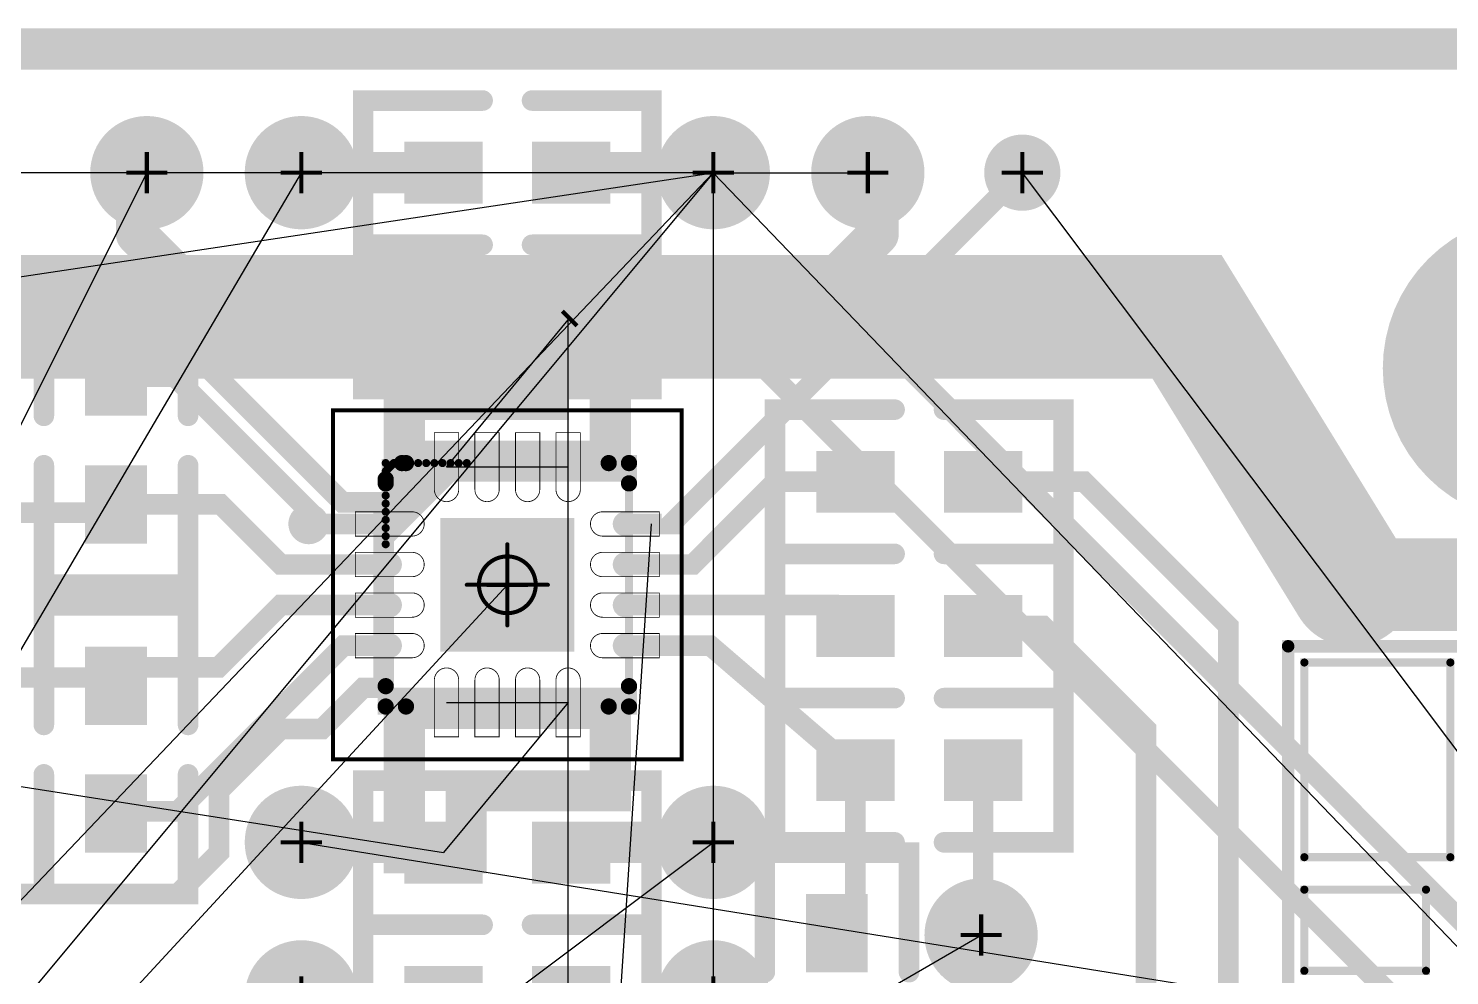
# Model space of a CAD drawing. Extents: x -523 to 10194, y -2797 to 6818.
# Drawn here: x 868 to 1557, y 610 to 1070 of the extents above; entities that cross this region are included whole.
import ezdxf

# ---------------------------------------------------------------- set-up
doc = ezdxf.new("R2010")
doc.units = 0
for name, pattern in [('SIG_0', [2, 1, 1]), ('SIG_1', [2, 1, 1]), ('SIG_10', [2, 1, 1]), ('SIG_11', [2, 1, 1]), ('SIG_2', [2, 1, 1]), ('SIG_21', [2, 1, 1]), ('SIG_23', [2, 1, 1]), ('SIG_25', [2, 1, 1]), ('SIG_26', [2, 1, 1]), ('SIG_29', [2, 1, 1]), ('SIG_4', [2, 1, 1]), ('SIG_5', [2, 1, 1]), ('SIG_7', [2, 1, 1]), ('SIG_8', [2, 1, 1]), ('SIG_9', [2, 1, 1]), ('TRMIDX_0', [2, 1, 1]), ('TRMIDX_1', [2, 1, 1]), ('TRMIDX_10', [2, 1, 1]), ('TRMIDX_11', [2, 1, 1]), ('TRMIDX_12', [2, 1, 1]), ('TRMIDX_13', [2, 1, 1]), ('TRMIDX_14', [2, 1, 1]), ('TRMIDX_15', [2, 1, 1]), ('TRMIDX_2', [2, 1, 1]), ('TRMIDX_3', [2, 1, 1]), ('TRMIDX_4', [2, 1, 1]), ('TRMIDX_5', [2, 1, 1]), ('TRMIDX_6', [2, 1, 1]), ('TRMIDX_7', [2, 1, 1]), ('TRMIDX_8', [2, 1, 1]), ('TRMIDX_9', [2, 1, 1])]:
    doc.linetypes.add(name, pattern=pattern)
for name, color, linetype in [('BOARD_OUTLINE_00', 254, 'CONTINUOUS'), ('COPPER_01', 150, 'CONTINUOUS'), ('COPPER_02', 231, 'CONTINUOUS'), ('COPPER_03', 6, 'CONTINUOUS'), ('COPPER_04', 4, 'CONTINUOUS'), ('DRIL_NPLTE_THRU_01', 176, 'CONTINUOUS'), ('DRIL_NPLTE_THRU_02', 16, 'CONTINUOUS'), ('DRIL_NPLTE_THRU_05', 34, 'CONTINUOUS'), ('DRIL_NPLTE_THRU_06', 254, 'CONTINUOUS'), ('DRIL_PLTE_THRU_01', 176, 'CONTINUOUS'), ('DRIL_PLTE_THRU_02', 16, 'CONTINUOUS'), ('DRIL_PLTE_THRU_05', 34, 'CONTINUOUS'), ('DRIL_PLTE_THRU_06', 254, 'CONTINUOUS'), ('DRIL_SYMBOL', 254, 'CONTINUOUS'), ('LINK_00', 254, 'CONTINUOUS'), ('PADS_BOT', 57, 'CONTINUOUS'), ('PADS_INNER', 5, 'CONTINUOUS'), ('PADS_TOP', 5, 'CONTINUOUS'), ('PADS_XR_121', 176, 'CONTINUOUS'), ('PADS_XR_123', 183, 'CONTINUOUS'), ('PADS_XR_125', 253, 'CONTINUOUS'), ('PART_TOP_2DLINE_00', 254, 'CONTINUOUS'), ('PART_TOP_2DLINE_120', 6, 'CONTINUOUS'), ('PART_TOP_2DLINE_126', 254, 'CONTINUOUS'), ('PART_TOP_2DLINE_127', 43, 'CONTINUOUS'), ('PART_TOP_COPPER_01', 254, 'CONTINUOUS'), ('TRACE_01', 5, 'CONTINUOUS'), ('TRACE_05', 43, 'CONTINUOUS'), ('TRACE_06', 1, 'CONTINUOUS'), ('VIAPTS', 254, 'CONTINUOUS')]:
    doc.layers.add(name, color=color, linetype=linetype)

# ---------------------------------------------------------------- blocks, each defined once
blk = doc.blocks.new('BOARD_9')
at = {"layer": 'BOARD_OUTLINE_00', "const_width": 20}
blk.add_lwpolyline([(20, 20), (2810, 20), (2810, -1040), (20, -1040)], close=True, dxfattribs=at)
blk = doc.blocks.new('SMOOTH_20')
at = {"const_width": 10}
blk.add_lwpolyline([(-5, 0, 1), (5, 0, 1)], format="xyb", close=True, dxfattribs=at)
blk = doc.blocks.new('COPPER_6')
at = {"layer": 'COPPER_01', "const_width": 20}
blk.add_lwpolyline([(-10, 0), (-110, 0), (-110, -70), (-80, -70), (-80, -40), (-10, -40)], close=True, dxfattribs=at)
at = {"layer": 'COPPER_01'}
for p in [(-110, 0), (-10, 0), (-80, -40), (-10, -40), (-110, -70), (-80, -70)]:
    blk.add_blockref('SMOOTH_20', p, dxfattribs=at)
blk = doc.blocks.new('COPPER_7')
at = {"layer": 'COPPER_01', "const_width": 20}
blk.add_lwpolyline([(0, 0), (100, 0), (100, 80), (70, 80), (70, 30), (0, 30)], close=True, dxfattribs=at)
at = {"layer": 'COPPER_01'}
for p in [(70, 80), (100, 80), (0, 30), (70, 30), (0, 0), (100, 0)]:
    blk.add_blockref('SMOOTH_20', p, dxfattribs=at)
blk = doc.blocks.new('SMOOTH_10')
at = {"const_width": 5}
blk.add_lwpolyline([(-2.5, 0, 1), (2.5, 0, 1)], format="xyb", close=True, dxfattribs=at)
blk = doc.blocks.new('COPPER_16')
at = {"layer": 'COPPER_02', "const_width": 10}
blk.add_lwpolyline([(0, 10), (-20, 10), (-110, 100), (-210, 100), (-250, 60), (-250, -110), (-180, -180), (-100, -180), (-80, -160), (-80, -130), (-50, -100), (-30, -100), (-10, -80), (0, -80)], close=True, dxfattribs=at)
at = {"layer": 'COPPER_02'}
for p in [(-210, 100), (-110, 100), (-250, 60), (-20, 10), (0, 10), (-10, -80), (0, -80), (-50, -100), (-30, -100), (-250, -110), (-80, -130), (-80, -160), (-180, -180), (-100, -180)]:
    blk.add_blockref('SMOOTH_10', p, dxfattribs=at)
blk = doc.blocks.new('COPPER_17')
at = {"layer": 'COPPER_03', "const_width": 10}
blk.add_lwpolyline([(0, 0), (-20, 0), (-110, 90), (-210, 90), (-250, 50), (-250, -120), (-180, -190), (-100, -190), (-80, -170), (-80, -140), (-50, -110), (-30, -110), (-10, -90), (0, -90)], close=True, dxfattribs=at)
at = {"layer": 'COPPER_03'}
for p in [(-210, 90), (-110, 90), (-250, 50), (-20, 0), (0, 0), (-10, -90), (0, -90), (-50, -110), (-30, -110), (-250, -120), (-80, -140), (-80, -170), (-180, -190), (-100, -190)]:
    blk.add_blockref('SMOOTH_10', p, dxfattribs=at)
blk = doc.blocks.new('COPPER_18')
at = {"layer": 'COPPER_04', "const_width": 10}
blk.add_lwpolyline([(0, 0), (-20, 0), (-110, 90), (-210, 90), (-250, 50), (-250, -120), (-180, -190), (-100, -190), (-80, -170), (-80, -140), (-50, -110), (-30, -110), (-10, -90), (0, -90)], close=True, dxfattribs=at)
at = {"layer": 'COPPER_04'}
for p in [(-210, 90), (-110, 90), (-250, 50), (-20, 0), (0, 0), (-10, -90), (0, -90), (-50, -110), (-30, -110), (-250, -120), (-80, -140), (-80, -170), (-180, -190), (-100, -190)]:
    blk.add_blockref('SMOOTH_10', p, dxfattribs=at)
blk = doc.blocks.new('COPPER_70')
at = {"layer": 'COPPER_02', "const_width": 20}
blk.add_lwpolyline([(0, 0), (2790, 0), (2790, -1060), (0, -1060), (0, 0)], dxfattribs=at)
blk = doc.blocks.new('COPPER_71')
at = {"layer": 'COPPER_03', "const_width": 10}
blk.add_lwpolyline([(0, 0), (2790, 0), (2790, -1060), (0, -1060), (0, 0)], dxfattribs=at)
blk = doc.blocks.new('COPPER_72')
at = {"layer": 'COPPER_04', "const_width": 10}
blk.add_lwpolyline([(0, 0), (0, 1060), (2790, 1060), (2790, 0), (0, 0)], dxfattribs=at)
blk = doc.blocks.new('SMOOTH_3$937007874')
at = {"const_width": 1.97}
blk.add_lwpolyline([(-0.98, 0, 1), (0.98, 0, 1)], format="xyb", close=True, dxfattribs=at)
blk = doc.blocks.new('SMOOTH_6$062992126')
at = {"const_width": 3.03}
blk.add_lwpolyline([(-1.52, 0, 1), (1.52, 0, 1)], format="xyb", close=True, dxfattribs=at)
blk = doc.blocks.new('PART_BODY_TOP_1')
at = {"layer": 'PART_TOP_2DLINE_126', "const_width": 6.06}
blk.add_lwpolyline([(-255.91, -860.24), (-255.91, 440.94), (240.16, 440.94), (240.16, -858.27)], dxfattribs=at)
at = {"layer": 'PART_TOP_COPPER_01', "const_width": 3.94}
for points in [[(82.68, 374.02), (122.05, 374.02), (122.05, 433.07), (82.68, 433.07)], [(137.8, 362.2), (232.28, 362.2), (232.28, 433.07), (137.8, 433.07)]]:
    blk.add_lwpolyline(points, close=True, dxfattribs=at)
at = {"layer": 'PART_TOP_2DLINE_126'}
blk.add_blockref('SMOOTH_6$062992126', (240.16, 440.94), dxfattribs=at)
at = {"layer": 'PART_TOP_COPPER_01'}
for p in [(82.68, 433.07), (122.05, 433.07), (137.8, 433.07), (232.28, 433.07), (82.68, 374.02), (122.05, 374.02), (137.8, 362.2), (232.28, 362.2)]:
    blk.add_blockref('SMOOTH_3$937007874', p, dxfattribs=at)
blk = doc.blocks.new('SYM_TOP_3')
blk.add_blockref('PART_BODY_TOP_1', (0, 0))
blk = doc.blocks.new('PART_TOP_0')
blk.add_blockref('SYM_TOP_3', (0, 0))
blk = doc.blocks.new('SMOOTH_0$3937007874')
at = {"const_width": 0.197}
blk.add_lwpolyline([(-0.1, 0, 1), (0.1, 0, 1)], format="xyb", close=True, dxfattribs=at)
blk = doc.blocks.new('SMOOTH_1$968503937')
at = {"const_width": 0.984}
blk.add_lwpolyline([(-0.49, 0, 1), (0.49, 0, 1)], format="xyb", close=True, dxfattribs=at)
blk = doc.blocks.new('SMOOTH_7$874015748')
at = {"const_width": 3.94}
blk.add_lwpolyline([(-1.97, 0, 1), (1.97, 0, 1)], format="xyb", close=True, dxfattribs=at)
blk = doc.blocks.new('PART_BODY_TOP_3')
at = {"layer": 'PART_TOP_2DLINE_120', "const_width": 1.97}
blk.add_lwpolyline([(-84.65, -84.65), (-84.65, 84.65), (84.65, 84.65), (84.65, -84.65)], close=True, dxfattribs=at)
blk.add_lwpolyline([(-13.78, 0, 1), (13.78, 0, 1)], format="xyb", close=True, dxfattribs=at)
for points in [[(0, -19.69), (0, 19.69)], [(-19.69, 0), (19.69, 0)]]:
    blk.add_lwpolyline(points, dxfattribs=at)
at = {"layer": 'PART_TOP_2DLINE_126', "const_width": 7.87}
for points in [[(-59.06, 49.21), (-59.06, 51.18), (-51.18, 59.06), (-49.21, 59.06)], [(59.06, 49.21), (59.06, 59.06), (49.21, 59.06)], [(-59.06, -49.21), (-59.06, -59.06), (-49.21, -59.06)], [(59.06, -49.21), (59.06, -59.06), (49.21, -59.06)]]:
    blk.add_lwpolyline(points, dxfattribs=at)
at = {"layer": 'PART_TOP_2DLINE_126', "const_width": 9.84}
blk.add_lwpolyline([(-101.38, 29.53, 1), (-91.54, 29.53, 1)], format="xyb", close=True, dxfattribs=at)
at = {"layer": 'PART_TOP_2DLINE_127', "const_width": 3.94}
blk.add_lwpolyline([(-59.06, -59.06), (-59.06, 59.06), (59.06, 59.06), (59.06, -59.06)], close=True, dxfattribs=at)
for points in [[(-55.12, 59.06), (-59.06, 55.12)], [(-51.18, 59.06), (-59.06, 51.18)], [(-47.24, 59.06), (-59.06, 47.24)], [(-43.31, 59.06), (-59.06, 43.31)], [(-39.37, 59.06), (-59.06, 39.37)], [(-35.43, 59.06), (-59.06, 35.43)], [(-31.5, 59.06), (-59.06, 31.5)], [(-27.56, 59.06), (-59.06, 27.56)], [(-23.62, 59.06), (-59.06, 23.62)], [(-19.69, 59.06), (-59.06, 19.69)]]:
    blk.add_lwpolyline(points, dxfattribs=at)
at = {"layer": 'PART_TOP_COPPER_01', "linetype": 'TRMIDX_15', "const_width": 0.394}
blk.add_lwpolyline([(-23.62, 73.82), (-23.62, 46.26, -1), (-35.43, 46.26), (-35.43, 73.82)], format="xyb", close=True, dxfattribs=at)
at = {"layer": 'PART_TOP_COPPER_01', "linetype": 'TRMIDX_14', "const_width": 0.394}
blk.add_lwpolyline([(-3.94, 73.82), (-3.94, 46.26, -1), (-15.75, 46.26), (-15.75, 73.82)], format="xyb", close=True, dxfattribs=at)
at = {"layer": 'PART_TOP_COPPER_01', "linetype": 'TRMIDX_13', "const_width": 0.394}
blk.add_lwpolyline([(15.75, 73.82), (15.75, 46.26, -1), (3.94, 46.26), (3.94, 73.82)], format="xyb", close=True, dxfattribs=at)
at = {"layer": 'PART_TOP_COPPER_01', "linetype": 'TRMIDX_12', "const_width": 0.394}
blk.add_lwpolyline([(35.43, 73.82), (35.43, 46.26, -1), (23.62, 46.26), (23.62, 73.82)], format="xyb", close=True, dxfattribs=at)
at = {"layer": 'PART_TOP_COPPER_01', "linetype": 'TRMIDX_0', "const_width": 0.394}
blk.add_lwpolyline([(-73.82, 35.43), (-46.26, 35.43, -1), (-46.26, 23.62), (-73.82, 23.62)], format="xyb", close=True, dxfattribs=at)
at = {"layer": 'PART_TOP_COPPER_01', "linetype": 'TRMIDX_11', "const_width": 0.394}
blk.add_lwpolyline([(73.82, 23.62), (46.26, 23.62, -1), (46.26, 35.43), (73.82, 35.43)], format="xyb", close=True, dxfattribs=at)
at = {"layer": 'PART_TOP_COPPER_01', "linetype": 'TRMIDX_1', "const_width": 0.394}
blk.add_lwpolyline([(-73.82, 15.75), (-46.26, 15.75, -1), (-46.26, 3.94), (-73.82, 3.94)], format="xyb", close=True, dxfattribs=at)
at = {"layer": 'PART_TOP_COPPER_01', "linetype": 'TRMIDX_10', "const_width": 0.394}
blk.add_lwpolyline([(73.82, 3.94), (46.26, 3.94, -1), (46.26, 15.75), (73.82, 15.75)], format="xyb", close=True, dxfattribs=at)
at = {"layer": 'PART_TOP_COPPER_01', "linetype": 'TRMIDX_2', "const_width": 0.394}
blk.add_lwpolyline([(-73.82, -3.94), (-46.26, -3.94, -1), (-46.26, -15.75), (-73.82, -15.75)], format="xyb", close=True, dxfattribs=at)
at = {"layer": 'PART_TOP_COPPER_01', "linetype": 'TRMIDX_9', "const_width": 0.394}
blk.add_lwpolyline([(73.82, -15.75), (46.26, -15.75, -1), (46.26, -3.94), (73.82, -3.94)], format="xyb", close=True, dxfattribs=at)
at = {"layer": 'PART_TOP_COPPER_01', "linetype": 'TRMIDX_3', "const_width": 0.394}
blk.add_lwpolyline([(-73.82, -23.62), (-46.26, -23.62, -1), (-46.26, -35.43), (-73.82, -35.43)], format="xyb", close=True, dxfattribs=at)
at = {"layer": 'PART_TOP_COPPER_01', "linetype": 'TRMIDX_8', "const_width": 0.394}
blk.add_lwpolyline([(73.82, -35.43), (46.26, -35.43, -1), (46.26, -23.62), (73.82, -23.62)], format="xyb", close=True, dxfattribs=at)
at = {"layer": 'PART_TOP_COPPER_01', "linetype": 'TRMIDX_4', "const_width": 0.394}
blk.add_lwpolyline([(-35.43, -73.82), (-35.43, -46.26, -1), (-23.62, -46.26), (-23.62, -73.82)], format="xyb", close=True, dxfattribs=at)
at = {"layer": 'PART_TOP_COPPER_01', "linetype": 'TRMIDX_5', "const_width": 0.394}
blk.add_lwpolyline([(-15.75, -73.82), (-15.75, -46.26, -1), (-3.94, -46.26), (-3.94, -73.82)], format="xyb", close=True, dxfattribs=at)
at = {"layer": 'PART_TOP_COPPER_01', "linetype": 'TRMIDX_6', "const_width": 0.394}
blk.add_lwpolyline([(3.94, -73.82), (3.94, -46.26, -1), (15.75, -46.26), (15.75, -73.82)], format="xyb", close=True, dxfattribs=at)
at = {"layer": 'PART_TOP_COPPER_01', "linetype": 'TRMIDX_7', "const_width": 0.394}
blk.add_lwpolyline([(23.62, -73.82), (23.62, -46.26, -1), (35.43, -46.26), (35.43, -73.82)], format="xyb", close=True, dxfattribs=at)
at = {"layer": 'PART_TOP_2DLINE_120'}
for p in [(-84.65, 84.65), (84.65, 84.65), (0, 19.69), (-19.69, 0), (19.69, 0), (0, -19.69), (-84.65, -84.65), (84.65, -84.65)]:
    blk.add_blockref('SMOOTH_1$968503937', p, dxfattribs=at)
at = {"layer": 'PART_TOP_2DLINE_126'}
for p in [(-51.18, 59.06), (-49.21, 59.06), (49.21, 59.06), (59.06, 59.06), (-59.06, 51.18), (-59.06, 49.21), (59.06, 49.21), (-59.06, -49.21), (59.06, -49.21), (-59.06, -59.06), (-49.21, -59.06), (49.21, -59.06), (59.06, -59.06)]:
    blk.add_blockref('SMOOTH_7$874015748', p, dxfattribs=at)
at = {"layer": 'PART_TOP_2DLINE_127'}
for p in [(-59.06, 59.06), (-59.06, 55.12), (-55.12, 59.06), (-51.18, 59.06), (-47.24, 59.06), (-43.31, 59.06), (-39.37, 59.06), (-35.43, 59.06), (-31.5, 59.06), (-27.56, 59.06), (-23.62, 59.06), (-19.69, 59.06), (59.06, 59.06), (-59.06, 51.18), (-59.06, 47.24), (-59.06, 43.31), (-59.06, 39.37), (-59.06, 35.43), (-59.06, 31.5), (-59.06, 27.56), (-59.06, 23.62), (-59.06, 19.69), (-59.06, -59.06), (59.06, -59.06)]:
    blk.add_blockref('SMOOTH_3$937007874', p, dxfattribs=at)
at = {"layer": 'PART_TOP_COPPER_01'}
for p in [(-23.62, 73.82), (-3.94, 73.82), (15.75, 73.82), (35.43, 73.82), (-23.62, 46.26), (-3.94, 46.26), (15.75, 46.26), (35.43, 46.26), (-73.82, 35.43), (-46.26, 35.43), (46.26, 23.62), (73.82, 23.62), (-73.82, 15.75), (-46.26, 15.75), (46.26, 3.94), (73.82, 3.94), (-73.82, -3.94), (-46.26, -3.94), (46.26, -15.75), (73.82, -15.75), (-73.82, -23.62), (-46.26, -23.62), (46.26, -35.43), (73.82, -35.43), (-35.43, -46.26), (-15.75, -46.26), (3.94, -46.26), (23.62, -46.26), (-35.43, -73.82), (-15.75, -73.82), (3.94, -73.82), (23.62, -73.82)]:
    blk.add_blockref('SMOOTH_0$3937007874', p, dxfattribs=at)
blk = doc.blocks.new('DRIL_HOLE_0')
blk.add_lwpolyline([(0, 0, 1), (0, 0, 1)], format="xyb", close=True)
blk = doc.blocks.new('PAD_7')
blk.add_lwpolyline([(0, 0, 1), (0, 0, 1)], format="xyb", close=True)
blk = doc.blocks.new('PAD_9')
at = {"const_width": 5.91}
blk.add_lwpolyline([(0, -2.95, 1), (0, 2.95, 1)], format="xyb", close=True, dxfattribs=at)
blk = doc.blocks.new('STK_TOP_7')
at = {"layer": 'DRIL_NPLTE_THRU_01'}
blk.add_blockref('DRIL_HOLE_0', (0, 0), dxfattribs=at)
at = {"layer": 'DRIL_NPLTE_THRU_02'}
blk.add_blockref('DRIL_HOLE_0', (0, 0), dxfattribs=at)
at = {"layer": 'DRIL_NPLTE_THRU_05'}
blk.add_blockref('DRIL_HOLE_0', (0, 0), dxfattribs=at)
at = {"layer": 'DRIL_NPLTE_THRU_06'}
blk.add_blockref('DRIL_HOLE_0', (0, 0), dxfattribs=at)
at = {"layer": 'PADS_BOT'}
blk.add_blockref('PAD_7', (0, 0), dxfattribs=at)
at = {"layer": 'PADS_INNER'}
blk.add_blockref('PAD_7', (0, 0), dxfattribs=at)
at = {"layer": 'PADS_TOP'}
blk.add_blockref('PAD_9', (0, 0), dxfattribs=at)
blk = doc.blocks.new('PAD_10')
at = {"const_width": 64.96}
blk.add_lwpolyline([(-32.48, 0), (32.48, 0)], dxfattribs=at)
blk = doc.blocks.new('PAD_11')
at = {"const_width": 40.94}
blk.add_lwpolyline([(-20.47, 0), (20.47, 0)], dxfattribs=at)
blk = doc.blocks.new('STK_TOP_8')
at = {"layer": 'DRIL_NPLTE_THRU_01'}
blk.add_blockref('DRIL_HOLE_0', (0, 0), dxfattribs=at)
at = {"layer": 'DRIL_NPLTE_THRU_02'}
blk.add_blockref('DRIL_HOLE_0', (0, 0), dxfattribs=at)
at = {"layer": 'DRIL_NPLTE_THRU_05'}
blk.add_blockref('DRIL_HOLE_0', (0, 0), dxfattribs=at)
at = {"layer": 'DRIL_NPLTE_THRU_06'}
blk.add_blockref('DRIL_HOLE_0', (0, 0), dxfattribs=at)
at = {"layer": 'PADS_BOT'}
blk.add_blockref('PAD_7', (0, 0), dxfattribs=at)
at = {"layer": 'PADS_INNER'}
blk.add_blockref('PAD_7', (0, 0), dxfattribs=at)
at = {"layer": 'PADS_TOP'}
blk.add_blockref('PAD_10', (0, 0), dxfattribs=at)
at = {"layer": 'PADS_XR_121'}
blk.add_blockref('PAD_10', (0, 0), dxfattribs=at)
at = {"layer": 'PADS_XR_123'}
blk.add_blockref('PAD_11', (0, 0), dxfattribs=at)
blk = doc.blocks.new('SYM_TOP_5')
for name, p in [('PART_BODY_TOP_3', (0, 0)), ('STK_TOP_7', (-29.53, 57.09)), ('STK_TOP_7', (-9.84, 57.09)), ('STK_TOP_7', (9.84, 57.09)), ('STK_TOP_7', (29.53, 57.09)), ('STK_TOP_7', (-57.09, 29.53)), ('STK_TOP_7', (57.09, 29.53)), ('STK_TOP_8', (0, 0)), ('STK_TOP_7', (-57.09, 9.84)), ('STK_TOP_7', (57.09, 9.84)), ('STK_TOP_7', (-57.09, -9.84)), ('STK_TOP_7', (57.09, -9.84)), ('STK_TOP_7', (-57.09, -29.53)), ('STK_TOP_7', (57.09, -29.53)), ('STK_TOP_7', (-29.53, -57.09)), ('STK_TOP_7', (-9.84, -57.09)), ('STK_TOP_7', (9.84, -57.09)), ('STK_TOP_7', (29.53, -57.09))]:
    blk.add_blockref(name, p)
blk = doc.blocks.new('PART_TOP_2')
blk.add_blockref('SYM_TOP_5', (0, 0))
blk = doc.blocks.new('PART_BODY_TOP_4')
at = {"layer": 'PART_TOP_2DLINE_00', "const_width": 10}
for points in [[(-12, 35), (-70, 35), (-70, -35), (-12, -35)], [(12, 35), (70, 35), (70, -35), (12, -35)]]:
    blk.add_lwpolyline(points, dxfattribs=at)
at = {"layer": 'PART_TOP_2DLINE_00'}
for p in [(-70, 35), (-12, 35), (12, 35), (70, 35), (-70, -35), (-12, -35), (12, -35), (70, -35)]:
    blk.add_blockref('SMOOTH_10', p, dxfattribs=at)
blk = doc.blocks.new('PAD_12')
at = {"const_width": 30}
blk.add_lwpolyline([(-19, 0), (19, 0)], dxfattribs=at)
blk = doc.blocks.new('STK_TOP_9')
at = {"layer": 'DRIL_PLTE_THRU_01'}
blk.add_blockref('DRIL_HOLE_0', (0, 0), dxfattribs=at)
at = {"layer": 'DRIL_PLTE_THRU_02'}
blk.add_blockref('DRIL_HOLE_0', (0, 0), dxfattribs=at)
at = {"layer": 'DRIL_PLTE_THRU_05'}
blk.add_blockref('DRIL_HOLE_0', (0, 0), dxfattribs=at)
at = {"layer": 'DRIL_PLTE_THRU_06'}
blk.add_blockref('DRIL_HOLE_0', (0, 0), dxfattribs=at)
at = {"layer": 'PADS_BOT'}
blk.add_blockref('PAD_7', (0, 0), dxfattribs=at)
at = {"layer": 'PADS_INNER'}
blk.add_blockref('PAD_7', (0, 0), dxfattribs=at)
at = {"layer": 'PADS_TOP'}
blk.add_blockref('PAD_12', (0, 0), dxfattribs=at)
blk = doc.blocks.new('SYM_TOP_6')
for name, p in [('PART_BODY_TOP_4', (0, 0)), ('STK_TOP_9', (-31, 0)), ('STK_TOP_9', (31, 0))]:
    blk.add_blockref(name, p)
blk = doc.blocks.new('PART_TOP_14')
blk.add_blockref('SYM_TOP_6', (0, 0))
blk = doc.blocks.new('PART_TOP_16')
blk.add_blockref('SYM_TOP_6', (0, 0))
blk = doc.blocks.new('PART_TOP_17')
blk.add_blockref('SYM_TOP_6', (0, 0))
blk = doc.blocks.new('PART_TOP_18')
blk.add_blockref('SYM_TOP_6', (0, 0))
blk = doc.blocks.new('PART_TOP_19')
blk.add_blockref('SYM_TOP_6', (0, 0))
blk = doc.blocks.new('PART_TOP_26')
blk.add_blockref('SYM_TOP_6', (0, 0))
blk = doc.blocks.new('PART_TOP_27')
blk.add_blockref('SYM_TOP_6', (0, 0))
blk = doc.blocks.new('PART_TOP_30')
blk.add_blockref('SYM_TOP_6', (0, 0))
blk = doc.blocks.new('PART_TOP_31')
blk.add_blockref('SYM_TOP_6', (0, 0))
blk = doc.blocks.new('PART_BODY_TOP_12')
at = {"layer": 'PART_TOP_2DLINE_00', "const_width": 10}
blk.add_lwpolyline([(0, -50, 1), (0, 50, 1)], format="xyb", close=True, dxfattribs=at)
blk = doc.blocks.new('DRIL_SYMBOL_100')
at = {"layer": 'DRIL_SYMBOL', "const_width": 2}
for points in [[(0, -10), (0, 10)], [(-10, 0), (10, 0)]]:
    blk.add_lwpolyline(points, dxfattribs=at)
blk = doc.blocks.new('DRIL_HOLE_100')
at = {"const_width": 50}
blk.add_lwpolyline([(-25, 0, 1), (25, 0, 1)], format="xyb", close=True, dxfattribs=at)
blk.add_blockref('DRIL_SYMBOL_100', (0, 0))
blk = doc.blocks.new('PAD_17')
at = {"const_width": 50}
blk.add_lwpolyline([(0, -25, 1), (0, 25, 1)], format="xyb", close=True, dxfattribs=at)
blk = doc.blocks.new('PAD_18')
at = {"const_width": 75}
blk.add_lwpolyline([(0, -37.5, 1), (0, 37.5, 1)], format="xyb", close=True, dxfattribs=at)
blk = doc.blocks.new('STK_TOP_14')
at = {"layer": 'DRIL_PLTE_THRU_01'}
blk.add_blockref('DRIL_HOLE_100', (0, 0), dxfattribs=at)
at = {"layer": 'DRIL_PLTE_THRU_02'}
blk.add_blockref('DRIL_HOLE_100', (0, 0), dxfattribs=at)
at = {"layer": 'DRIL_PLTE_THRU_05'}
blk.add_blockref('DRIL_HOLE_100', (0, 0), dxfattribs=at)
at = {"layer": 'DRIL_PLTE_THRU_06'}
blk.add_blockref('DRIL_HOLE_100', (0, 0), dxfattribs=at)
at = {"layer": 'PADS_BOT'}
blk.add_blockref('PAD_17', (0, 0), dxfattribs=at)
at = {"layer": 'PADS_INNER'}
blk.add_blockref('PAD_17', (0, 0), dxfattribs=at)
at = {"layer": 'PADS_TOP'}
blk.add_blockref('PAD_17', (0, 0), dxfattribs=at)
at = {"layer": 'PADS_XR_125'}
blk.add_blockref('PAD_18', (0, 0), dxfattribs=at)
blk = doc.blocks.new('SYM_TOP_8')
for name in ['STK_TOP_14', 'PART_BODY_TOP_12']:
    blk.add_blockref(name, (0, 0))
blk = doc.blocks.new('PART_TOP_46')
blk.add_blockref('SYM_TOP_8', (0, 0))
blk = doc.blocks.new('PART_TOP_49')
blk.add_blockref('SYM_TOP_6', (0, 0))
blk = doc.blocks.new('SMOOTH_60')
at = {"const_width": 30}
blk.add_lwpolyline([(-15, 0, 1), (15, 0, 1)], format="xyb", close=True, dxfattribs=at)
blk = doc.blocks.new('SMOOTH_45')
at = {"const_width": 22.5}
blk.add_lwpolyline([(-11.25, 0, 1), (11.25, 0, 1)], format="xyb", close=True, dxfattribs=at)
blk = doc.blocks.new('DRIL_SYMBOL_37')
at = {"layer": 'DRIL_SYMBOL', "const_width": 2}
for points in [[(0, -10), (0, 10)], [(-10, 0), (10, 0)]]:
    blk.add_lwpolyline(points, dxfattribs=at)
blk = doc.blocks.new('DRIL_HOLE_37')
at = {"const_width": 18.5}
blk.add_lwpolyline([(-9.25, 0, 1), (9.25, 0, 1)], format="xyb", close=True, dxfattribs=at)
blk.add_blockref('DRIL_SYMBOL_37', (0, 0))
blk = doc.blocks.new('PAD_22')
at = {"const_width": 27.5}
blk.add_lwpolyline([(0, -13.75, 1), (0, 13.75, 1)], format="xyb", close=True, dxfattribs=at)
blk = doc.blocks.new('STK_TOP_1')
at = {"layer": 'DRIL_PLTE_THRU_01'}
blk.add_blockref('DRIL_HOLE_37', (0, 0), dxfattribs=at)
at = {"layer": 'DRIL_PLTE_THRU_02'}
blk.add_blockref('DRIL_HOLE_37', (0, 0), dxfattribs=at)
at = {"layer": 'DRIL_PLTE_THRU_05'}
blk.add_blockref('DRIL_HOLE_37', (0, 0), dxfattribs=at)
at = {"layer": 'DRIL_PLTE_THRU_06'}
blk.add_blockref('DRIL_HOLE_37', (0, 0), dxfattribs=at)
at = {"layer": 'PADS_BOT'}
blk.add_blockref('PAD_22', (0, 0), dxfattribs=at)
at = {"layer": 'PADS_INNER'}
blk.add_blockref('PAD_22', (0, 0), dxfattribs=at)
at = {"layer": 'PADS_TOP'}
blk.add_blockref('PAD_22', (0, 0), dxfattribs=at)
blk = doc.blocks.new('SYM_TOP_1')
blk.add_blockref('STK_TOP_1', (0, 0))
blk = doc.blocks.new('DRIL_SYMBOL_20')
at = {"layer": 'DRIL_SYMBOL', "const_width": 2}
for points in [[(0, -10), (0, 10)], [(-10, 0), (10, 0)]]:
    blk.add_lwpolyline(points, dxfattribs=at)
blk = doc.blocks.new('DRIL_HOLE_20')
at = {"const_width": 10}
blk.add_lwpolyline([(-5, 0, 1), (5, 0, 1)], format="xyb", close=True, dxfattribs=at)
blk.add_blockref('DRIL_SYMBOL_20', (0, 0))
blk = doc.blocks.new('PAD_23')
at = {"const_width": 18.5}
blk.add_lwpolyline([(0, -9.25, 1), (0, 9.25, 1)], format="xyb", close=True, dxfattribs=at)
blk = doc.blocks.new('STK_TOP_13')
at = {"layer": 'DRIL_PLTE_THRU_01'}
blk.add_blockref('DRIL_HOLE_20', (0, 0), dxfattribs=at)
at = {"layer": 'DRIL_PLTE_THRU_02'}
blk.add_blockref('DRIL_HOLE_20', (0, 0), dxfattribs=at)
at = {"layer": 'DRIL_PLTE_THRU_05'}
blk.add_blockref('DRIL_HOLE_20', (0, 0), dxfattribs=at)
at = {"layer": 'DRIL_PLTE_THRU_06'}
blk.add_blockref('DRIL_HOLE_20', (0, 0), dxfattribs=at)
at = {"layer": 'PADS_BOT'}
blk.add_blockref('PAD_23', (0, 0), dxfattribs=at)
at = {"layer": 'PADS_INNER'}
blk.add_blockref('PAD_23', (0, 0), dxfattribs=at)
at = {"layer": 'PADS_TOP'}
blk.add_blockref('PAD_23', (0, 0), dxfattribs=at)
blk = doc.blocks.new('SYM_TOP_2')
blk.add_blockref('STK_TOP_13', (0, 0))

msp = doc.modelspace()

# ---------------------------------------------------------------- linework, layer by layer
at = {"layer": 'LINK_00', "linetype": 'SIG_0'}
for q in [(1000, 1000), (925, 1000), (1100, 800), (1200, 675), (1330, 630)]:
    msp.add_line((500, 150), q, dxfattribs=at)
at = {"layer": 'LINK_00', "linetype": 'SIG_2'}
for p, q in [((1200, 1000), (700, 475)), ((1200, 1000), (700, 400)), ((1200, 1000), (700, 1000)), ((700, 925), (1200, 1000)), ((1616.85, 566.42), (1200, 1000)), ((1200, 1000), (1275, 1000)), ((1200, 1000), (1200, 475)), ((1200, 1000), (1200, 400)), ((1070.47, 857.09), (1129.53, 928.53)), ((1129.53, 327.09), (1129.53, 928.53)), ((1090.16, 857.09), (1070.47, 857.09)), ((1109.84, 857.09), (1090.16, 857.09)), ((1129.53, 857.09), (1109.84, 857.09))]:
    msp.add_line(p, q, dxfattribs=at)
at = {"layer": 'LINK_00', "linetype": 'SIG_1'}
for p, q in [((1350, 1000), (1675.91, 566.42)), ((1129.53, 212.91), (1170, 829.53)), ((630, 738.82), (1069, 670)), ((1129.53, 742.91), (1069, 670)), ((1070.47, 742.91), (1090.16, 742.91)), ((1090.16, 742.91), (1109.84, 742.91)), ((1109.84, 742.91), (1129.53, 742.91)), ((1000, 675), (1675.91, 566.42))]:
    msp.add_line(p, q, dxfattribs=at)
at = {"layer": 'TRACE_01', "linetype": 'SIG_0'}
for points, const_width in [([(920, 970), (920, 995), (925, 1000)], 20), ([(1000, 1000), (1069, 1000)], 20), ([(920, 970), (960, 930), (1069, 930)], 20), ([(1100, 800), (1100, 800)], 10), ([(1330, 630), (1331, 640), (1331, 710)], 10), ([(1131, 670), (1136, 675), (1200, 675)], 20)]:
    msp.add_lwpolyline(points, dxfattribs=dict(at, const_width=const_width))
at = {"layer": 'TRACE_01', "linetype": 'SIG_2'}
for points, const_width in [([(1131, 1000), (1200, 1000)], 20), ([(1275, 1000), (1280, 995), (1280, 970)], 20), ([(1131, 930), (1240, 930), (1280, 970)], 20), ([(1129.53, 928.53), (1131, 930)], 10)]:
    msp.add_lwpolyline(points, dxfattribs=dict(at, const_width=const_width))
at = {"layer": 'TRACE_01', "linetype": 'SIG_1'}
for points, const_width in [([(1157.09, 829.53), (1180, 829.53), (1180, 830), (1350, 1000)], 10), ([(1157.09, 829.53), (1170, 829.53)], 10), ([(1000, 675), (1064, 675), (1069, 670)], 20)]:
    msp.add_lwpolyline(points, dxfattribs=dict(at, const_width=const_width))
at = {"layer": 'TRACE_01', "linetype": 'SIG_5', "const_width": 10}
msp.add_lwpolyline([(910, 901), (938.53, 901), (1010, 829.53), (1042.91, 829.53)], dxfattribs=at)
at = {"layer": 'TRACE_01', "linetype": 'SIG_7', "const_width": 10}
msp.add_lwpolyline([(1157.09, 809.84), (1190, 809.84), (1230.16, 850), (1269, 850)], dxfattribs=at)
at = {"layer": 'TRACE_01', "linetype": 'SIG_26', "const_width": 10}
msp.add_lwpolyline([(1331, 850), (1380, 850), (1450, 780), (1450, 425)], dxfattribs=at)
at = {"layer": 'TRACE_01', "linetype": 'SIG_4', "const_width": 10}
for points in [[(821, 835), (906, 835), (910, 839)], [(910, 839), (960.84, 839), (990, 809.84), (1042.91, 809.84)]]:
    msp.add_lwpolyline(points, dxfattribs=at)
at = {"layer": 'TRACE_01', "linetype": 'SIG_9', "const_width": 10}
for points in [[(910, 751), (919, 760), (959.84, 760), (990, 790.16), (1042.91, 790.16)], [(821, 755), (906, 755), (910, 751)]]:
    msp.add_lwpolyline(points, dxfattribs=at)
at = {"layer": 'TRACE_01', "linetype": 'SIG_10', "const_width": 10}
msp.add_lwpolyline([(1157.09, 790.16), (1258.84, 790.16), (1269, 780)], dxfattribs=at)
at = {"layer": 'TRACE_01', "linetype": 'SIG_25', "const_width": 10}
msp.add_lwpolyline([(1331, 780), (1360, 780), (1410, 730), (1410, 380)], dxfattribs=at)
at = {"layer": 'TRACE_01', "linetype": 'SIG_8', "const_width": 10}
msp.add_lwpolyline([(910, 689), (911.47, 690), (940, 690), (1020.47, 770.47), (1042.91, 770.47)], dxfattribs=at)
at = {"layer": 'TRACE_01', "linetype": 'SIG_11', "const_width": 10}
for points in [[(1157.09, 770.47), (1198.53, 770.47), (1269, 710)], [(1260, 631), (1269, 640), (1269, 710)]]:
    msp.add_lwpolyline(points, dxfattribs=at)
at = {"layer": 'TRACE_05', "linetype": 'SIG_23'}
for points, const_width in [([(100, 810), (230, 810), (280, 860), (430, 860), (480, 810), (690, 810), (810, 930), (1430, 930), (1510, 800)], 60), ([(1510, 800), (1616.85, 800), (1616.85, 639.25)], 45)]:
    msp.add_lwpolyline(points, dxfattribs=dict(at, const_width=const_width))
at = {"layer": 'TRACE_06', "linetype": 'SIG_29', "const_width": 10}
msp.add_lwpolyline([(1853.07, 493.58), (1889.49, 530), (1960, 530), (1960, 600), (1600, 600), (1250, 950), (810, 950)], dxfattribs=at)
at = {"layer": 'TRACE_06', "linetype": 'SIG_21', "const_width": 10}
for points in [[(250, 740), (310, 790), (700, 790), (830, 920), (1210, 920)], [(1794.02, 493.58), (1747.6, 530), (1600, 530), (1210, 920)]]:
    msp.add_lwpolyline(points, dxfattribs=at)

# ---------------------------------------------------------------- block references
for name, p in [('BOARD_9', (-20, 1040)), ('COPPER_70', (0, 1060)), ('COPPER_71', (0, 1060)), ('COPPER_72', (0, 0)), ('PART_TOP_31', (1100, 1000)), ('PART_TOP_46', (1600, 905)), ('PART_TOP_30', (1100, 930)), ('COPPER_16', (1040, 830)), ('COPPER_17', (1040, 840)), ('COPPER_18', (1040, 840)), ('PART_TOP_2', (1100, 800)), ('PART_TOP_17', (1300, 850)), ('PART_TOP_18', (1300, 780)), ('PART_TOP_49', (1300, 710)), ('PART_TOP_26', (1100, 670)), ('PART_TOP_27', (1100, 600))]:
    msp.add_blockref(name, p)
at = {"linetype": 'SIG_2'}
msp.add_blockref('COPPER_7', (1050, 860), dxfattribs=at)
for name, p, rotation in [('PART_TOP_14', (910, 870), 90), ('PART_TOP_16', (910, 720), 270), ('PART_TOP_0', (1920, 530), 90), ('PART_TOP_19', (1260, 600), 90)]:
    msp.add_blockref(name, p, dxfattribs=dict(rotation=rotation))
at = {"linetype": 'SIG_1'}
msp.add_blockref('COPPER_6', (1160, 740), dxfattribs=at)
at = {"layer": 'TRACE_01'}
for name, p in [('SMOOTH_20', (925, 1000)), ('SMOOTH_20', (1000, 1000)), ('SMOOTH_20', (1069, 1000)), ('SMOOTH_20', (1131, 1000)), ('SMOOTH_20', (1200, 1000)), ('SMOOTH_20', (1275, 1000)), ('SMOOTH_20', (920, 995)), ('SMOOTH_20', (1280, 995)), ('SMOOTH_10', (1350, 1000)), ('SMOOTH_20', (920, 970)), ('SMOOTH_20', (920, 970)), ('SMOOTH_20', (1280, 970)), ('SMOOTH_20', (1280, 970)), ('SMOOTH_20', (960, 930)), ('SMOOTH_20', (1069, 930)), ('SMOOTH_20', (1131, 930)), ('SMOOTH_20', (1240, 930)), ('SMOOTH_10', (1129.53, 928.53)), ('SMOOTH_10', (1131, 930)), ('SMOOTH_10', (910, 901)), ('SMOOTH_10', (938.53, 901)), ('SMOOTH_10', (1230.16, 850)), ('SMOOTH_10', (1269, 850)), ('SMOOTH_10', (1331, 850)), ('SMOOTH_10', (1380, 850)), ('SMOOTH_10', (910, 839)), ('SMOOTH_10', (910, 839)), ('SMOOTH_10', (960.84, 839)), ('SMOOTH_10', (906, 835)), ('SMOOTH_10', (1180, 830)), ('SMOOTH_10', (1010, 829.53)), ('SMOOTH_10', (1042.91, 829.53)), ('SMOOTH_10', (1157.09, 829.53)), ('SMOOTH_10', (1157.09, 829.53)), ('SMOOTH_10', (1170, 829.53)), ('SMOOTH_10', (1180, 829.53)), ('SMOOTH_10', (990, 809.84)), ('SMOOTH_10', (1042.91, 809.84)), ('SMOOTH_10', (1157.09, 809.84)), ('SMOOTH_10', (1190, 809.84)), ('SMOOTH_10', (990, 790.16)), ('SMOOTH_10', (1042.91, 790.16)), ('SMOOTH_10', (1157.09, 790.16)), ('SMOOTH_10', (1258.84, 790.16)), ('SMOOTH_10', (1269, 780)), ('SMOOTH_10', (1331, 780)), ('SMOOTH_10', (1360, 780)), ('SMOOTH_10', (1450, 780)), ('SMOOTH_10', (1020.47, 770.47)), ('SMOOTH_10', (1042.91, 770.47)), ('SMOOTH_10', (1157.09, 770.47)), ('SMOOTH_10', (1198.53, 770.47)), ('SMOOTH_10', (906, 755)), ('SMOOTH_10', (919, 760)), ('SMOOTH_10', (959.84, 760)), ('SMOOTH_10', (910, 751)), ('SMOOTH_10', (910, 751)), ('SMOOTH_10', (1410, 730)), ('SMOOTH_10', (1269, 710)), ('SMOOTH_10', (1269, 710)), ('SMOOTH_10', (1331, 710)), ('SMOOTH_10', (910, 689)), ('SMOOTH_10', (911.47, 690)), ('SMOOTH_10', (940, 690)), ('SMOOTH_20', (1000, 675)), ('SMOOTH_20', (1064, 675)), ('SMOOTH_20', (1136, 675)), ('SMOOTH_20', (1200, 675)), ('SMOOTH_20', (1069, 670)), ('SMOOTH_20', (1131, 670)), ('SMOOTH_10', (1269, 640)), ('SMOOTH_10', (1331, 640)), ('SMOOTH_10', (1260, 631)), ('SMOOTH_10', (1330, 630))]:
    msp.add_blockref(name, p, dxfattribs=at)
at = {"layer": 'TRACE_05'}
for name, p in [('SMOOTH_60', (1430, 930)), ('SMOOTH_60', (1510, 800)), ('SMOOTH_45', (1510, 800))]:
    msp.add_blockref(name, p, dxfattribs=at)
at = {"layer": 'TRACE_06'}
for p in [(1250, 950), (1210, 920), (1210, 920)]:
    msp.add_blockref('SMOOTH_10', p, dxfattribs=at)
at = {"layer": 'VIAPTS', "linetype": 'SIG_0'}
for name, p in [('SYM_TOP_1', (925, 1000)), ('SYM_TOP_1', (1000, 1000)), ('SYM_TOP_2', (1100, 800)), ('SYM_TOP_1', (1200, 675)), ('SYM_TOP_1', (1330, 630)), ('SYM_TOP_1', (1200, 600))]:
    msp.add_blockref(name, p, dxfattribs=at)
at = {"layer": 'VIAPTS', "linetype": 'SIG_2'}
for p in [(1200, 1000), (1275, 1000)]:
    msp.add_blockref('SYM_TOP_1', p, dxfattribs=at)
at = {"layer": 'VIAPTS', "linetype": 'SIG_1'}
for name, p in [('SYM_TOP_2', (1350, 1000)), ('SYM_TOP_1', (1000, 675)), ('SYM_TOP_1', (1000, 600))]:
    msp.add_blockref(name, p, dxfattribs=at)

doc.saveas('drawing.dxf')
